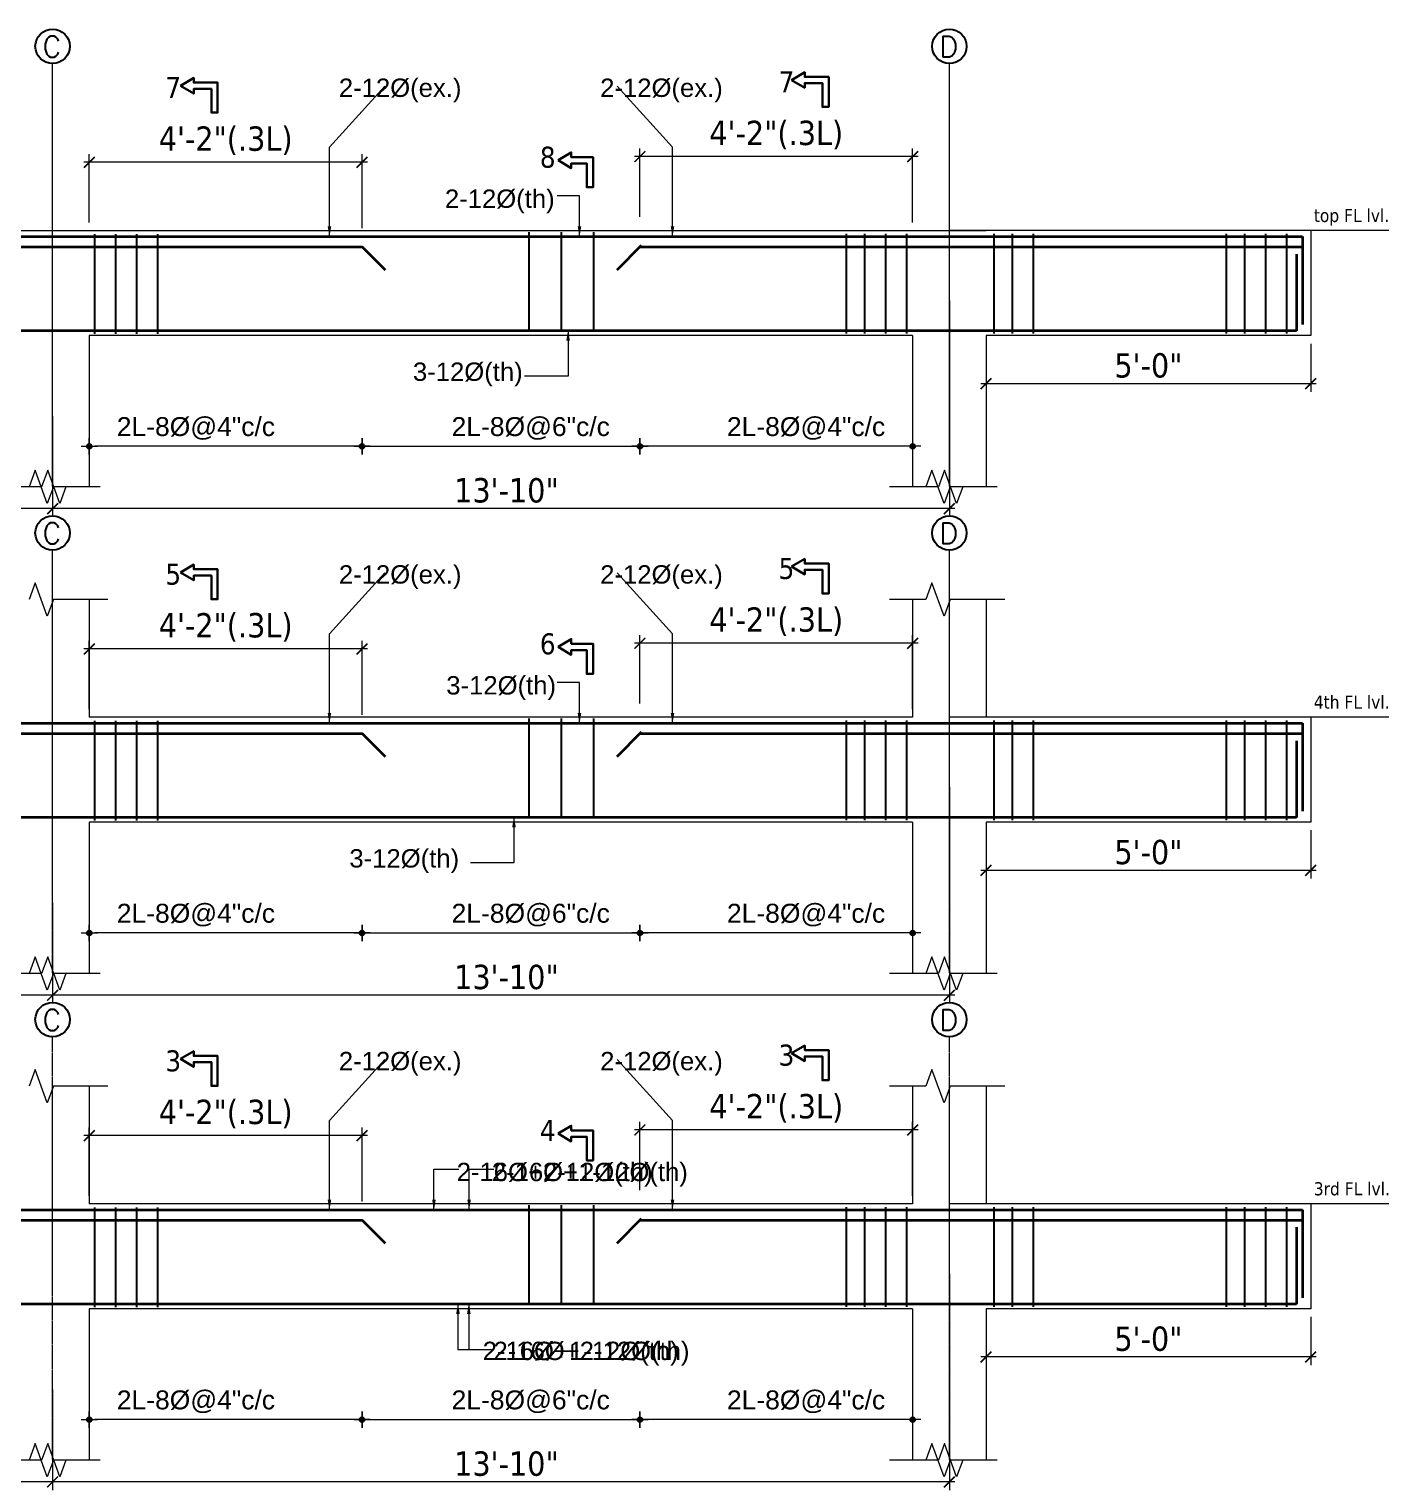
# Model space of a CAD drawing. Header units: inches. Extents: x 130993 to 274375, y -5108 to 103559.
# Drawn here: x 177906 to 178409, y 48585 to 49123 of the extents above; entities that cross this region are included whole.
import ezdxf

# ---------------------------------------------------------------- set-up
doc = ezdxf.new("R2010")
doc.units = ezdxf.units.IN
doc.header["$MEASUREMENT"] = 0
doc.header["$PDMODE"] = 2
doc.header["$PDSIZE"] = -3
doc.linetypes.add('CENTER2', pattern=[1.125, 0.75, -0.125, 0.125, -0.125])
for name, color, linetype, lineweight in [('Cen line', 5, 'CENTER2', 9), ('DIM', 5, 'Continuous', 9), ('DIMENSION', 142, 'Continuous', 20), ('HATCH', 9, 'Continuous', 9), ('LINE', 1, 'Continuous', 15), ('PLAN Stairs', 156, 'Continuous', 25), ('REN-1', 7, 'Continuous', 35), ('TEXT', 181, 'Continuous', 13), ('wall', 1, 'Continuous', 30)]:
    doc.layers.add(name, color=color, linetype=linetype, lineweight=lineweight)
doc.layers.add('STIRRUPS', color=7, linetype='Continuous')
doc.layers.add('T-TEXT', color=1, linetype='Continuous')
doc.styles.add('Arial', font='arial.ttf', dxfattribs={"width": 0.8, "height": 200})
doc.styles.add('ramon', font='arial.ttf', dxfattribs={"height": 7})
doc.styles.get("Standard").update_dxf_attribs({"font": 'txt.shx', "height": 6})
doc.styles.add('TAHOMA', font='tahoma.ttf', dxfattribs={"height": 9})
doc.dimstyles.new('1-4', dxfattribs={"dimscale": 0, "dimtxt": 8, "dimasz": 4, "dimexe": 3, "dimexo": 3, "dimgap": 2, "dimtad": 1, "dimdec": 0, "dimlfac": 0.5, "dimzin": 3, "dimdsep": 46, "dimlunit": 4, "dimtxsty": 'TAHOMA', "dimblk1": 'ARCHTICK', "dimblk2": 'ARCHTICK', "dimsah": 1, "dimcen": 0, "dimdle": 2, "dimclrd": 6, "dimclre": 6, "dimclrt": 7, "dimadec": 0, "dimazin": 0, "dimtfac": 0.333333, "dimtdec": 0, "dimtmove": 1, "dimatfit": 2, "dimfxl": 1, "dimtolj": 1, "dimtzin": 0, "dimlwd": -1, "dimlwe": -1, "dimarcsym": 0})
doc.dimstyles.new('s4', dxfattribs={"dimtxt": 6, "dimasz": 2, "dimexe": 6, "dimexo": 18, "dimgap": 1.9375, "dimtad": 1, "dimdec": 0, "dimlfac": 0.5, "dimzin": 3, "dimdsep": 46, "dimlunit": 4, "dimtxsty": 'ramon', "dimblk": 'dot 2', "dimcen": 0.09375, "dimse1": 1, "dimse2": 1, "dimclrd": 1, "dimclre": 1, "dimclrt": 256, "dimadec": 0, "dimazin": 0, "dimtfac": 0.75, "dimtdec": 0, "dimtix": 1, "dimtmove": 1, "dimatfit": 3, "dimldrblk": 'DOT', "dimfxl": 1, "dimtolj": 1, "dimtzin": 0, "dimlwd": 9, "dimlwe": 9, "dimarcsym": 0})

# ---------------------------------------------------------------- blocks, each defined once
blk = doc.blocks.new('_ArchTick')
at = {"color": 0, "linetype": 'ByBlock', "const_width": 0.15}
blk.add_lwpolyline([(-0.5, -0.5), (0.5, 0.5)], dxfattribs=at)
blk = doc.blocks.new('*D941')
at = {"layer": 'Defpoints', "color": 0}
for p in [(177619.09, 48622.61), (177914.68, 48622.61), (177619.09, 48585.42)]:
    blk.add_point(p, dxfattribs=at)
at = {"layer": 'DIMENSION', "color": 6}
for p, q in [((177619.09, 48619.61), (177619.09, 48582.42)), ((177914.68, 48619.61), (177914.68, 48582.42)), ((177916.68, 48585.42), (177617.09, 48585.42))]:
    blk.add_line(p, q, dxfattribs=at)
at = {"layer": 'DIMENSION', "color": 6, "xscale": 4, "yscale": 4, "zscale": 4, "rotation": 180}
blk.add_blockref('_ArchTick', (177619.09, 48585.42), dxfattribs=at)
at = {"layer": 'DIMENSION', "color": 6, "xscale": 4, "yscale": 4, "zscale": 4}
blk.add_blockref('_ArchTick', (177914.68, 48585.42), dxfattribs=at)
at = {"layer": 'DIMENSION', "color": 7, "insert": (177722.88, 48592.01), "char_height": 9, "attachment_point": 5, "style": 'TAHOMA'}
blk.add_mtext('\\A1;12\'-4"', dxfattribs=at)
blk = doc.blocks.new('*D953')
at = {"layer": 'Defpoints', "color": 0}
for p in [(177928.26, 48713.52), (177928.26, 48688.23), (178029.1, 48686.12)]:
    blk.add_point(p, dxfattribs=at)
at = {"layer": 'DIM', "color": 6}
for p, q in [((177928.26, 48691.23), (177928.26, 48716.52)), ((178029.1, 48689.12), (178029.1, 48716.52)), ((178031.1, 48713.52), (177926.26, 48713.52))]:
    blk.add_line(p, q, dxfattribs=at)
at = {"layer": 'DIM', "color": 6, "xscale": 4, "yscale": 4, "zscale": 4, "rotation": 180}
blk.add_blockref('_ArchTick', (177928.26, 48713.52), dxfattribs=at)
at = {"layer": 'DIM', "color": 6, "xscale": 4, "yscale": 4, "zscale": 4}
blk.add_blockref('_ArchTick', (178029.1, 48713.52), dxfattribs=at)
at = {"layer": 'DIM', "color": 7, "insert": (177978.68, 48721.47), "char_height": 9, "attachment_point": 5, "style": 'TAHOMA'}
blk.add_mtext('\\A1;4\'-2"(.3L)', dxfattribs=at)
blk = doc.blocks.new('*D954')
at = {"layer": 'Defpoints', "color": 0}
for p in [(178131.85, 48715.63), (178131.85, 48690.33), (178232.69, 48688.23)]:
    blk.add_point(p, dxfattribs=at)
at = {"layer": 'DIM', "color": 6}
for p, q in [((178234.69, 48715.63), (178129.85, 48715.63)), ((178131.85, 48693.33), (178131.85, 48718.63)), ((178232.69, 48691.23), (178232.69, 48718.63))]:
    blk.add_line(p, q, dxfattribs=at)
at = {"layer": 'DIM', "color": 6, "xscale": 4, "yscale": 4, "zscale": 4, "rotation": 180}
blk.add_blockref('_ArchTick', (178131.85, 48715.63), dxfattribs=at)
at = {"layer": 'DIM', "color": 6, "xscale": 4, "yscale": 4, "zscale": 4}
blk.add_blockref('_ArchTick', (178232.69, 48715.63), dxfattribs=at)
at = {"layer": 'DIM', "color": 7, "insert": (178182.27, 48723.58), "char_height": 9, "attachment_point": 5, "style": 'TAHOMA'}
blk.add_mtext('\\A1;4\'-2"(.3L)', dxfattribs=at)
blk = doc.blocks.new('dot1')
at = {"layer": 'HATCH'}
h = blk.add_hatch(color=256, dxfattribs=at)
edge = h.paths.add_edge_path()
edge.add_arc((0, 0), 1, 0, 360)
for p, q in [((3, 0), (-3, 0)), ((0, 3), (0, -3))]:
    blk.add_line(p, q, dxfattribs=at)
blk.add_circle((0, 0), 1, dxfattribs=at)
blk = doc.blocks.new('dot 2')
at = {"layer": 'HATCH', "xscale": 0.5, "yscale": 0.5, "zscale": 0.5}
blk.add_blockref('dot1', (0, 0), dxfattribs=at)
blk = doc.blocks.new('*D955')
at = {"layer": 'Defpoints', "color": 0}
for p in [(178131.85, 48686.12), (178232.69, 48649.43), (178131.85, 48608.46)]:
    blk.add_point(p, dxfattribs=at)
at = {"layer": 'PLAN Stairs', "color": 1, "lineweight": 9}
blk.add_line((178230.69, 48608.46), (178133.85, 48608.46), dxfattribs=at)
at = {"layer": 'PLAN Stairs', "color": 1, "lineweight": 9, "xscale": 2, "yscale": 2, "zscale": 2, "rotation": 180}
blk.add_blockref('dot 2', (178131.85, 48608.46), dxfattribs=at)
at = {"layer": 'PLAN Stairs', "color": 1, "lineweight": 9, "xscale": 2, "yscale": 2, "zscale": 2}
blk.add_blockref('dot 2', (178232.69, 48608.46), dxfattribs=at)
at = {"layer": 'PLAN Stairs', "insert": (178193.27, 48615.06), "char_height": 7, "attachment_point": 5, "style": 'ramon'}
blk.add_mtext('\\A1;2L-8%%C@4"c/c', dxfattribs=at)
blk = doc.blocks.new('_Dot')
at = {"color": 0, "linetype": 'ByBlock', "lineweight": -2}
blk.add_line((-0.5, 0), (-1, 0), dxfattribs=at)
at = {"color": 0, "linetype": 'ByBlock', "const_width": 0.5}
blk.add_lwpolyline([(-0.25, 0, 1), (0.25, 0, 1)], format="xyb", close=True, dxfattribs=at)
blk = doc.blocks.new('*D956')
at = {"layer": 'Defpoints', "color": 0}
for p in [(178029.1, 48686.12), (178131.85, 48686.12), (178131.85, 48608.46)]:
    blk.add_point(p, dxfattribs=at)
at = {"layer": 'PLAN Stairs', "color": 1, "lineweight": 9}
blk.add_line((178031.1, 48608.46), (178129.85, 48608.46), dxfattribs=at)
at = {"layer": 'PLAN Stairs', "color": 1, "lineweight": 9, "xscale": 2, "yscale": 2, "zscale": 2, "rotation": 180}
blk.add_blockref('dot 2', (178029.1, 48608.46), dxfattribs=at)
at = {"layer": 'PLAN Stairs', "color": 1, "lineweight": 9, "xscale": 2, "yscale": 2, "zscale": 2}
blk.add_blockref('dot 2', (178131.85, 48608.46), dxfattribs=at)
at = {"layer": 'PLAN Stairs', "insert": (178091.47, 48615.06), "char_height": 7, "attachment_point": 5, "style": 'ramon'}
blk.add_mtext('\\A1;2L-8%%C@6"c/c', dxfattribs=at)
blk = doc.blocks.new('*D957')
at = {"layer": 'Defpoints', "color": 0}
for p in [(177928.26, 48688.23), (178029.1, 48686.12), (177928.26, 48608.46)]:
    blk.add_point(p, dxfattribs=at)
at = {"layer": 'PLAN Stairs', "color": 1, "lineweight": 9}
blk.add_line((178027.1, 48608.46), (177930.26, 48608.46), dxfattribs=at)
at = {"layer": 'PLAN Stairs', "color": 1, "lineweight": 9, "xscale": 2, "yscale": 2, "zscale": 2, "rotation": 180}
blk.add_blockref('dot 2', (177928.26, 48608.46), dxfattribs=at)
at = {"layer": 'PLAN Stairs', "color": 1, "lineweight": 9, "xscale": 2, "yscale": 2, "zscale": 2}
blk.add_blockref('dot 2', (178029.1, 48608.46), dxfattribs=at)
at = {"layer": 'PLAN Stairs', "insert": (177967.68, 48615.06), "char_height": 7, "attachment_point": 5, "style": 'ramon'}
blk.add_mtext('\\A1;2L-8%%C@4"c/c', dxfattribs=at)
blk = doc.blocks.new('*D958')
at = {"layer": 'Defpoints', "color": 0}
for p in [(178246.27, 48665.44), (177914.68, 48619.51), (177914.68, 48585.42)]:
    blk.add_point(p, dxfattribs=at)
at = {"layer": 'DIMENSION', "color": 6}
for p, q in [((178246.27, 48662.44), (178246.27, 48582.42)), ((177914.68, 48616.51), (177914.68, 48582.42)), ((178248.27, 48585.42), (177912.68, 48585.42))]:
    blk.add_line(p, q, dxfattribs=at)
at = {"layer": 'DIMENSION', "color": 6, "xscale": 4, "yscale": 4, "zscale": 4, "rotation": 180}
blk.add_blockref('_ArchTick', (177914.68, 48585.42), dxfattribs=at)
at = {"layer": 'DIMENSION', "color": 6, "xscale": 4, "yscale": 4, "zscale": 4}
blk.add_blockref('_ArchTick', (178246.27, 48585.42), dxfattribs=at)
at = {"layer": 'DIMENSION', "color": 7, "insert": (178082.47, 48592.11), "char_height": 9, "attachment_point": 5, "style": 'TAHOMA'}
blk.add_mtext('\\A1;13\'-10"', dxfattribs=at)
blk = doc.blocks.new('*D961')
at = {"layer": 'Defpoints', "color": 0}
for p in [(177619.09, 48802.61), (177914.68, 48802.61), (177619.09, 48765.42)]:
    blk.add_point(p, dxfattribs=at)
at = {"layer": 'DIMENSION', "color": 6}
for p, q in [((177619.09, 48799.61), (177619.09, 48762.42)), ((177914.68, 48799.61), (177914.68, 48762.42)), ((177916.68, 48765.42), (177617.09, 48765.42))]:
    blk.add_line(p, q, dxfattribs=at)
at = {"layer": 'DIMENSION', "color": 6, "xscale": 4, "yscale": 4, "zscale": 4, "rotation": 180}
blk.add_blockref('_ArchTick', (177619.09, 48765.42), dxfattribs=at)
at = {"layer": 'DIMENSION', "color": 6, "xscale": 4, "yscale": 4, "zscale": 4}
blk.add_blockref('_ArchTick', (177914.68, 48765.42), dxfattribs=at)
at = {"layer": 'DIMENSION', "color": 7, "insert": (177722.88, 48772.01), "char_height": 9, "attachment_point": 5, "style": 'TAHOMA'}
blk.add_mtext('\\A1;12\'-4"', dxfattribs=at)
blk = doc.blocks.new('*D973')
at = {"layer": 'Defpoints', "color": 0}
for p in [(177928.26, 48893.52), (177928.26, 48868.23), (178029.1, 48866.12)]:
    blk.add_point(p, dxfattribs=at)
at = {"layer": 'DIM', "color": 6}
for p, q in [((177928.26, 48871.23), (177928.26, 48896.52)), ((178029.1, 48869.12), (178029.1, 48896.52)), ((178031.1, 48893.52), (177926.26, 48893.52))]:
    blk.add_line(p, q, dxfattribs=at)
at = {"layer": 'DIM', "color": 6, "xscale": 4, "yscale": 4, "zscale": 4, "rotation": 180}
blk.add_blockref('_ArchTick', (177928.26, 48893.52), dxfattribs=at)
at = {"layer": 'DIM', "color": 6, "xscale": 4, "yscale": 4, "zscale": 4}
blk.add_blockref('_ArchTick', (178029.1, 48893.52), dxfattribs=at)
at = {"layer": 'DIM', "color": 7, "insert": (177978.68, 48901.47), "char_height": 9, "attachment_point": 5, "style": 'TAHOMA'}
blk.add_mtext('\\A1;4\'-2"(.3L)', dxfattribs=at)
blk = doc.blocks.new('*D974')
at = {"layer": 'Defpoints', "color": 0}
for p in [(178131.85, 48895.63), (178131.85, 48870.33), (178232.69, 48868.23)]:
    blk.add_point(p, dxfattribs=at)
at = {"layer": 'DIM', "color": 6}
for p, q in [((178131.85, 48873.33), (178131.85, 48898.63)), ((178232.69, 48871.23), (178232.69, 48898.63)), ((178234.69, 48895.63), (178129.85, 48895.63))]:
    blk.add_line(p, q, dxfattribs=at)
at = {"layer": 'DIM', "color": 6, "xscale": 4, "yscale": 4, "zscale": 4, "rotation": 180}
blk.add_blockref('_ArchTick', (178131.85, 48895.63), dxfattribs=at)
at = {"layer": 'DIM', "color": 6, "xscale": 4, "yscale": 4, "zscale": 4}
blk.add_blockref('_ArchTick', (178232.69, 48895.63), dxfattribs=at)
at = {"layer": 'DIM', "color": 7, "insert": (178182.27, 48903.58), "char_height": 9, "attachment_point": 5, "style": 'TAHOMA'}
blk.add_mtext('\\A1;4\'-2"(.3L)', dxfattribs=at)
blk = doc.blocks.new('*D975')
at = {"layer": 'Defpoints', "color": 0}
for p in [(178131.85, 48866.12), (178232.69, 48829.43), (178131.85, 48788.46)]:
    blk.add_point(p, dxfattribs=at)
at = {"layer": 'PLAN Stairs', "color": 1, "lineweight": 9}
blk.add_line((178230.69, 48788.46), (178133.85, 48788.46), dxfattribs=at)
at = {"layer": 'PLAN Stairs', "color": 1, "lineweight": 9, "xscale": 2, "yscale": 2, "zscale": 2, "rotation": 180}
blk.add_blockref('dot 2', (178131.85, 48788.46), dxfattribs=at)
at = {"layer": 'PLAN Stairs', "color": 1, "lineweight": 9, "xscale": 2, "yscale": 2, "zscale": 2}
blk.add_blockref('dot 2', (178232.69, 48788.46), dxfattribs=at)
at = {"layer": 'PLAN Stairs', "insert": (178193.27, 48795.06), "char_height": 7, "attachment_point": 5, "style": 'ramon'}
blk.add_mtext('\\A1;2L-8%%C@4"c/c', dxfattribs=at)
blk = doc.blocks.new('*D976')
at = {"layer": 'Defpoints', "color": 0}
for p in [(178029.1, 48866.12), (178131.85, 48866.12), (178131.85, 48788.46)]:
    blk.add_point(p, dxfattribs=at)
at = {"layer": 'PLAN Stairs', "color": 1, "lineweight": 9}
blk.add_line((178031.1, 48788.46), (178129.85, 48788.46), dxfattribs=at)
at = {"layer": 'PLAN Stairs', "color": 1, "lineweight": 9, "xscale": 2, "yscale": 2, "zscale": 2, "rotation": 180}
blk.add_blockref('dot 2', (178029.1, 48788.46), dxfattribs=at)
at = {"layer": 'PLAN Stairs', "color": 1, "lineweight": 9, "xscale": 2, "yscale": 2, "zscale": 2}
blk.add_blockref('dot 2', (178131.85, 48788.46), dxfattribs=at)
at = {"layer": 'PLAN Stairs', "insert": (178091.47, 48795.06), "char_height": 7, "attachment_point": 5, "style": 'ramon'}
blk.add_mtext('\\A1;2L-8%%C@6"c/c', dxfattribs=at)
blk = doc.blocks.new('*D977')
at = {"layer": 'Defpoints', "color": 0}
for p in [(177928.26, 48868.23), (178029.1, 48866.12), (177928.26, 48788.46)]:
    blk.add_point(p, dxfattribs=at)
at = {"layer": 'PLAN Stairs', "color": 1, "lineweight": 9}
blk.add_line((178027.1, 48788.46), (177930.26, 48788.46), dxfattribs=at)
at = {"layer": 'PLAN Stairs', "color": 1, "lineweight": 9, "xscale": 2, "yscale": 2, "zscale": 2, "rotation": 180}
blk.add_blockref('dot 2', (177928.26, 48788.46), dxfattribs=at)
at = {"layer": 'PLAN Stairs', "color": 1, "lineweight": 9, "xscale": 2, "yscale": 2, "zscale": 2}
blk.add_blockref('dot 2', (178029.1, 48788.46), dxfattribs=at)
at = {"layer": 'PLAN Stairs', "insert": (177967.68, 48795.06), "char_height": 7, "attachment_point": 5, "style": 'ramon'}
blk.add_mtext('\\A1;2L-8%%C@4"c/c', dxfattribs=at)
blk = doc.blocks.new('*D978')
at = {"layer": 'Defpoints', "color": 0}
for p in [(178246.27, 48845.44), (177914.68, 48799.51), (177914.68, 48765.42)]:
    blk.add_point(p, dxfattribs=at)
at = {"layer": 'DIMENSION', "color": 6}
for p, q in [((178246.27, 48842.44), (178246.27, 48762.42)), ((177914.68, 48796.51), (177914.68, 48762.42)), ((178248.27, 48765.42), (177912.68, 48765.42))]:
    blk.add_line(p, q, dxfattribs=at)
at = {"layer": 'DIMENSION', "color": 6, "xscale": 4, "yscale": 4, "zscale": 4, "rotation": 180}
blk.add_blockref('_ArchTick', (177914.68, 48765.42), dxfattribs=at)
at = {"layer": 'DIMENSION', "color": 6, "xscale": 4, "yscale": 4, "zscale": 4}
blk.add_blockref('_ArchTick', (178246.27, 48765.42), dxfattribs=at)
at = {"layer": 'DIMENSION', "color": 7, "insert": (178082.47, 48772.11), "char_height": 9, "attachment_point": 5, "style": 'TAHOMA'}
blk.add_mtext('\\A1;13\'-10"', dxfattribs=at)
blk = doc.blocks.new('*D981')
at = {"layer": 'Defpoints', "color": 0}
for p in [(177619.09, 48982.61), (177914.68, 48982.61), (177619.09, 48945.42)]:
    blk.add_point(p, dxfattribs=at)
at = {"layer": 'DIMENSION', "color": 6}
for p, q in [((177619.09, 48979.61), (177619.09, 48942.42)), ((177914.68, 48979.61), (177914.68, 48942.42)), ((177916.68, 48945.42), (177617.09, 48945.42))]:
    blk.add_line(p, q, dxfattribs=at)
at = {"layer": 'DIMENSION', "color": 6, "xscale": 4, "yscale": 4, "zscale": 4, "rotation": 180}
blk.add_blockref('_ArchTick', (177619.09, 48945.42), dxfattribs=at)
at = {"layer": 'DIMENSION', "color": 6, "xscale": 4, "yscale": 4, "zscale": 4}
blk.add_blockref('_ArchTick', (177914.68, 48945.42), dxfattribs=at)
at = {"layer": 'DIMENSION', "color": 7, "insert": (177722.88, 48952.01), "char_height": 9, "attachment_point": 5, "style": 'TAHOMA'}
blk.add_mtext('\\A1;12\'-4"', dxfattribs=at)
blk = doc.blocks.new('*D993')
at = {"layer": 'Defpoints', "color": 0}
for p in [(177928.26, 49073.52), (177928.26, 49048.23), (178029.1, 49046.12)]:
    blk.add_point(p, dxfattribs=at)
at = {"layer": 'DIM', "color": 6}
for p, q in [((177928.26, 49051.23), (177928.26, 49076.52)), ((178029.1, 49049.12), (178029.1, 49076.52)), ((178031.1, 49073.52), (177926.26, 49073.52))]:
    blk.add_line(p, q, dxfattribs=at)
at = {"layer": 'DIM', "color": 6, "xscale": 4, "yscale": 4, "zscale": 4, "rotation": 180}
blk.add_blockref('_ArchTick', (177928.26, 49073.52), dxfattribs=at)
at = {"layer": 'DIM', "color": 6, "xscale": 4, "yscale": 4, "zscale": 4}
blk.add_blockref('_ArchTick', (178029.1, 49073.52), dxfattribs=at)
at = {"layer": 'DIM', "color": 7, "insert": (177978.68, 49081.47), "char_height": 9, "attachment_point": 5, "style": 'TAHOMA'}
blk.add_mtext('\\A1;4\'-2"(.3L)', dxfattribs=at)
blk = doc.blocks.new('*D994')
at = {"layer": 'Defpoints', "color": 0}
for p in [(178131.85, 49075.63), (178131.85, 49050.33), (178232.69, 49048.23)]:
    blk.add_point(p, dxfattribs=at)
at = {"layer": 'DIM', "color": 6}
for p, q in [((178234.69, 49075.63), (178129.85, 49075.63)), ((178131.85, 49053.33), (178131.85, 49078.63)), ((178232.69, 49051.23), (178232.69, 49078.63))]:
    blk.add_line(p, q, dxfattribs=at)
at = {"layer": 'DIM', "color": 6, "xscale": 4, "yscale": 4, "zscale": 4, "rotation": 180}
blk.add_blockref('_ArchTick', (178131.85, 49075.63), dxfattribs=at)
at = {"layer": 'DIM', "color": 6, "xscale": 4, "yscale": 4, "zscale": 4}
blk.add_blockref('_ArchTick', (178232.69, 49075.63), dxfattribs=at)
at = {"layer": 'DIM', "color": 7, "insert": (178182.27, 49083.58), "char_height": 9, "attachment_point": 5, "style": 'TAHOMA'}
blk.add_mtext('\\A1;4\'-2"(.3L)', dxfattribs=at)
blk = doc.blocks.new('*D995')
at = {"layer": 'Defpoints', "color": 0}
for p in [(178131.85, 49046.12), (178232.69, 49009.43), (178131.85, 48968.46)]:
    blk.add_point(p, dxfattribs=at)
at = {"layer": 'PLAN Stairs', "color": 1, "lineweight": 9}
blk.add_line((178230.69, 48968.46), (178133.85, 48968.46), dxfattribs=at)
at = {"layer": 'PLAN Stairs', "color": 1, "lineweight": 9, "xscale": 2, "yscale": 2, "zscale": 2, "rotation": 180}
blk.add_blockref('dot 2', (178131.85, 48968.46), dxfattribs=at)
at = {"layer": 'PLAN Stairs', "color": 1, "lineweight": 9, "xscale": 2, "yscale": 2, "zscale": 2}
blk.add_blockref('dot 2', (178232.69, 48968.46), dxfattribs=at)
at = {"layer": 'PLAN Stairs', "insert": (178193.27, 48975.06), "char_height": 7, "attachment_point": 5, "style": 'ramon'}
blk.add_mtext('\\A1;2L-8%%C@4"c/c', dxfattribs=at)
blk = doc.blocks.new('*D996')
at = {"layer": 'Defpoints', "color": 0}
for p in [(178029.1, 49046.12), (178131.85, 49046.12), (178131.85, 48968.46)]:
    blk.add_point(p, dxfattribs=at)
at = {"layer": 'PLAN Stairs', "color": 1, "lineweight": 9}
blk.add_line((178031.1, 48968.46), (178129.85, 48968.46), dxfattribs=at)
at = {"layer": 'PLAN Stairs', "color": 1, "lineweight": 9, "xscale": 2, "yscale": 2, "zscale": 2, "rotation": 180}
blk.add_blockref('dot 2', (178029.1, 48968.46), dxfattribs=at)
at = {"layer": 'PLAN Stairs', "color": 1, "lineweight": 9, "xscale": 2, "yscale": 2, "zscale": 2}
blk.add_blockref('dot 2', (178131.85, 48968.46), dxfattribs=at)
at = {"layer": 'PLAN Stairs', "insert": (178091.47, 48975.06), "char_height": 7, "attachment_point": 5, "style": 'ramon'}
blk.add_mtext('\\A1;2L-8%%C@6"c/c', dxfattribs=at)
blk = doc.blocks.new('*D997')
at = {"layer": 'Defpoints', "color": 0}
for p in [(177928.26, 49048.23), (178029.1, 49046.12), (177928.26, 48968.46)]:
    blk.add_point(p, dxfattribs=at)
at = {"layer": 'PLAN Stairs', "color": 1, "lineweight": 9}
blk.add_line((178027.1, 48968.46), (177930.26, 48968.46), dxfattribs=at)
at = {"layer": 'PLAN Stairs', "color": 1, "lineweight": 9, "xscale": 2, "yscale": 2, "zscale": 2, "rotation": 180}
blk.add_blockref('dot 2', (177928.26, 48968.46), dxfattribs=at)
at = {"layer": 'PLAN Stairs', "color": 1, "lineweight": 9, "xscale": 2, "yscale": 2, "zscale": 2}
blk.add_blockref('dot 2', (178029.1, 48968.46), dxfattribs=at)
at = {"layer": 'PLAN Stairs', "insert": (177967.68, 48975.06), "char_height": 7, "attachment_point": 5, "style": 'ramon'}
blk.add_mtext('\\A1;2L-8%%C@4"c/c', dxfattribs=at)
blk = doc.blocks.new('*D998')
at = {"layer": 'Defpoints', "color": 0}
for p in [(178246.27, 49025.44), (177914.68, 48979.51), (177914.68, 48945.42)]:
    blk.add_point(p, dxfattribs=at)
at = {"layer": 'DIMENSION', "color": 6}
for p, q in [((178246.27, 49022.44), (178246.27, 48942.42)), ((177914.68, 48976.51), (177914.68, 48942.42)), ((178248.27, 48945.42), (177912.68, 48945.42))]:
    blk.add_line(p, q, dxfattribs=at)
at = {"layer": 'DIMENSION', "color": 6, "xscale": 4, "yscale": 4, "zscale": 4, "rotation": 180}
blk.add_blockref('_ArchTick', (177914.68, 48945.42), dxfattribs=at)
at = {"layer": 'DIMENSION', "color": 6, "xscale": 4, "yscale": 4, "zscale": 4}
blk.add_blockref('_ArchTick', (178246.27, 48945.42), dxfattribs=at)
at = {"layer": 'DIMENSION', "color": 7, "insert": (178082.47, 48952.11), "char_height": 9, "attachment_point": 5, "style": 'TAHOMA'}
blk.add_mtext('\\A1;13\'-10"', dxfattribs=at)
blk = doc.blocks.new('*D1001')
at = {"layer": 'Defpoints', "color": 0}
for p in [(178259.85, 49009.43), (178379.85, 49009.43), (178259.85, 48991.63)]:
    blk.add_point(p, dxfattribs=at)
at = {"layer": 'DIMENSION', "color": 6}
for p, q in [((178259.85, 49006.43), (178259.85, 48988.63)), ((178379.85, 49006.43), (178379.85, 48988.63)), ((178381.85, 48991.63), (178257.85, 48991.63))]:
    blk.add_line(p, q, dxfattribs=at)
at = {"layer": 'DIMENSION', "color": 6, "xscale": 4, "yscale": 4, "zscale": 4, "rotation": 180}
blk.add_blockref('_ArchTick', (178259.85, 48991.63), dxfattribs=at)
at = {"layer": 'DIMENSION', "color": 6, "xscale": 4, "yscale": 4, "zscale": 4}
blk.add_blockref('_ArchTick', (178379.85, 48991.63), dxfattribs=at)
at = {"layer": 'DIMENSION', "color": 7, "insert": (178319.85, 48998.32), "char_height": 9, "attachment_point": 5, "style": 'TAHOMA'}
blk.add_mtext('\\A1;5\'-0"', dxfattribs=at)
blk = doc.blocks.new('*D1002')
at = {"layer": 'Defpoints', "color": 0}
for p in [(178259.85, 48829.43), (178379.85, 48829.43), (178259.85, 48811.63)]:
    blk.add_point(p, dxfattribs=at)
at = {"layer": 'DIMENSION', "color": 6}
for p, q in [((178259.85, 48826.43), (178259.85, 48808.63)), ((178379.85, 48826.43), (178379.85, 48808.63)), ((178381.85, 48811.63), (178257.85, 48811.63))]:
    blk.add_line(p, q, dxfattribs=at)
at = {"layer": 'DIMENSION', "color": 6, "xscale": 4, "yscale": 4, "zscale": 4, "rotation": 180}
blk.add_blockref('_ArchTick', (178259.85, 48811.63), dxfattribs=at)
at = {"layer": 'DIMENSION', "color": 6, "xscale": 4, "yscale": 4, "zscale": 4}
blk.add_blockref('_ArchTick', (178379.85, 48811.63), dxfattribs=at)
at = {"layer": 'DIMENSION', "color": 7, "insert": (178319.85, 48818.32), "char_height": 9, "attachment_point": 5, "style": 'TAHOMA'}
blk.add_mtext('\\A1;5\'-0"', dxfattribs=at)
blk = doc.blocks.new('*D1003')
at = {"layer": 'Defpoints', "color": 0}
for p in [(178259.85, 48649.43), (178379.85, 48649.43), (178259.85, 48631.63)]:
    blk.add_point(p, dxfattribs=at)
at = {"layer": 'DIMENSION', "color": 6}
for p, q in [((178259.85, 48646.43), (178259.85, 48628.63)), ((178379.85, 48646.43), (178379.85, 48628.63)), ((178381.85, 48631.63), (178257.85, 48631.63))]:
    blk.add_line(p, q, dxfattribs=at)
at = {"layer": 'DIMENSION', "color": 6, "xscale": 4, "yscale": 4, "zscale": 4, "rotation": 180}
blk.add_blockref('_ArchTick', (178259.85, 48631.63), dxfattribs=at)
at = {"layer": 'DIMENSION', "color": 6, "xscale": 4, "yscale": 4, "zscale": 4}
blk.add_blockref('_ArchTick', (178379.85, 48631.63), dxfattribs=at)
at = {"layer": 'DIMENSION', "color": 7, "insert": (178319.85, 48638.32), "char_height": 9, "attachment_point": 5, "style": 'TAHOMA'}
blk.add_mtext('\\A1;5\'-0"', dxfattribs=at)

msp = doc.modelspace()

# ---------------------------------------------------------------- linework, layer by layer
at = {"layer": 'Cen line'}
for p, q in [((177914.68, 48953.69), (177914.68, 49110.37)), ((178246.27, 48953.69), (178246.27, 49110.37)), ((177914.68, 48773.69), (177914.68, 48930.37)), ((178246.27, 48773.69), (178246.27, 48930.37)), ((177914.68, 48593.69), (177914.68, 48750.37)), ((178246.27, 48593.69), (178246.27, 48750.37))]:
    msp.add_line(p, q, dxfattribs=at)
at = {"layer": 'HATCH'}
for p, q in [((177908.24, 48959.66), (177905.99, 48953.49)), ((177912.73, 48947.32), (177908.24, 48959.66)), ((177912.87, 48959.66), (177910.62, 48953.49)), ((177917.36, 48947.32), (177912.87, 48959.66)), ((178239.83, 48959.66), (178237.59, 48953.49)), ((178244.32, 48947.32), (178239.83, 48959.66)), ((178244.46, 48959.66), (178242.21, 48953.49)), ((178248.95, 48947.32), (178244.46, 48959.66)), ((177914.98, 48953.49), (177912.73, 48947.32)), ((177919.61, 48953.49), (177917.36, 48947.32)), ((178246.57, 48953.49), (178244.32, 48947.32)), ((178251.2, 48953.49), (178248.95, 48947.32)), ((177908.24, 48917.97), (177905.99, 48911.8)), ((177908.24, 48917.97), (177905.99, 48911.8)), ((177912.73, 48905.63), (177908.24, 48917.97)), ((177912.73, 48905.63), (177908.24, 48917.97)), ((178239.83, 48917.97), (178237.59, 48911.8)), ((178239.83, 48917.97), (178237.59, 48911.8)), ((178244.32, 48905.63), (178239.83, 48917.97)), ((178244.32, 48905.63), (178239.83, 48917.97)), ((177914.98, 48911.8), (177912.73, 48905.63)), ((177914.98, 48911.8), (177912.73, 48905.63)), ((178246.57, 48911.8), (178244.32, 48905.63)), ((178246.57, 48911.8), (178244.32, 48905.63)), ((177908.24, 48779.66), (177905.99, 48773.49)), ((177912.73, 48767.32), (177908.24, 48779.66)), ((177912.87, 48779.66), (177910.62, 48773.49)), ((177917.36, 48767.32), (177912.87, 48779.66)), ((178239.83, 48779.66), (178237.59, 48773.49)), ((178244.32, 48767.32), (178239.83, 48779.66)), ((178244.46, 48779.66), (178242.21, 48773.49)), ((178248.95, 48767.32), (178244.46, 48779.66)), ((177914.98, 48773.49), (177912.73, 48767.32)), ((177919.61, 48773.49), (177917.36, 48767.32)), ((178246.57, 48773.49), (178244.32, 48767.32)), ((178251.2, 48773.49), (178248.95, 48767.32)), ((177908.24, 48737.97), (177905.99, 48731.8)), ((177908.24, 48737.97), (177905.99, 48731.8)), ((177912.73, 48725.63), (177908.24, 48737.97)), ((177912.73, 48725.63), (177908.24, 48737.97)), ((178239.83, 48737.97), (178237.59, 48731.8)), ((178239.83, 48737.97), (178237.59, 48731.8)), ((178244.32, 48725.63), (178239.83, 48737.97)), ((178244.32, 48725.63), (178239.83, 48737.97)), ((177914.98, 48731.8), (177912.73, 48725.63)), ((177914.98, 48731.8), (177912.73, 48725.63)), ((178246.57, 48731.8), (178244.32, 48725.63)), ((178246.57, 48731.8), (178244.32, 48725.63)), ((177908.24, 48599.66), (177905.99, 48593.49)), ((177912.73, 48587.32), (177908.24, 48599.66)), ((177912.87, 48599.66), (177910.62, 48593.49)), ((177917.36, 48587.32), (177912.87, 48599.66)), ((178239.83, 48599.66), (178237.59, 48593.49)), ((178244.32, 48587.32), (178239.83, 48599.66)), ((178244.46, 48599.66), (178242.21, 48593.49)), ((178248.95, 48587.32), (178244.46, 48599.66)), ((177914.98, 48593.49), (177912.73, 48587.32)), ((177919.61, 48593.49), (177917.36, 48587.32)), ((178246.57, 48593.49), (178244.32, 48587.32)), ((178251.2, 48593.49), (178248.95, 48587.32))]:
    msp.add_line(p, q, dxfattribs=at)
at = {"layer": 'HATCH', "linetype": 'Continuous'}
for points in [[(177910.62, 48953.49), (177897.13, 48953.49)], [(177932.33, 48953.49), (177914.98, 48953.49)], [(177931.14, 48953.49), (177919.61, 48953.49)], [(178237.59, 48953.49), (178224.09, 48953.49)], [(178242.21, 48953.49), (178228.72, 48953.49)], [(178263.93, 48953.49), (178246.57, 48953.49)], [(178262.74, 48953.49), (178251.2, 48953.49)], [(177932.33, 48911.8), (177914.98, 48911.8)], [(177935.16, 48911.8), (177914.98, 48911.8)], [(178237.59, 48911.8), (178224.09, 48911.8)], [(178237.59, 48911.8), (178224.09, 48911.8)], [(178263.93, 48911.8), (178246.57, 48911.8)], [(178266.75, 48911.8), (178246.57, 48911.8)], [(177910.62, 48773.49), (177897.13, 48773.49)], [(177932.33, 48773.49), (177914.98, 48773.49)], [(177931.14, 48773.49), (177919.61, 48773.49)], [(178237.59, 48773.49), (178224.09, 48773.49)], [(178242.21, 48773.49), (178228.72, 48773.49)], [(178263.93, 48773.49), (178246.57, 48773.49)], [(178262.74, 48773.49), (178251.2, 48773.49)], [(177932.33, 48731.8), (177914.98, 48731.8)], [(177935.16, 48731.8), (177914.98, 48731.8)], [(178237.59, 48731.8), (178224.09, 48731.8)], [(178237.59, 48731.8), (178224.09, 48731.8)], [(178263.93, 48731.8), (178246.57, 48731.8)], [(178266.75, 48731.8), (178246.57, 48731.8)], [(177910.62, 48593.49), (177897.13, 48593.49)], [(177932.33, 48593.49), (177914.98, 48593.49)], [(177931.14, 48593.49), (177919.61, 48593.49)], [(178237.59, 48593.49), (178224.09, 48593.49)], [(178242.21, 48593.49), (178228.72, 48593.49)], [(178263.93, 48593.49), (178246.57, 48593.49)], [(178262.74, 48593.49), (178251.2, 48593.49)]]:
    msp.add_lwpolyline(points, dxfattribs=at)
at = {"layer": 'LINE'}
for p, q in [((177287.5, 49048.23), (178259.85, 49048.23)), ((177928.26, 49048.23), (177928.26, 49048.23)), ((178379.85, 49048.23), (178246.27, 49048.23)), ((178259.85, 49048.23), (178259.85, 49048.23)), ((178408.78, 49048.23), (178379.85, 49048.23)), ((178408.78, 49048.23), (178379.85, 49048.23)), ((178379.85, 49048.23), (178379.85, 49009.43)), ((178379.85, 49048.23), (178379.85, 49009.43)), ((177928.26, 49009.43), (177928.26, 48953.49)), ((177928.26, 49009.43), (177928.26, 48953.49)), ((178232.69, 49009.43), (177928.26, 49009.43)), ((177928.26, 49009.43), (177928.26, 48953.49)), ((178232.69, 49009.43), (178232.69, 48953.49)), ((178232.69, 49009.43), (178232.69, 48953.49)), ((178259.85, 49009.43), (178259.85, 48953.49)), ((178379.85, 49009.43), (178259.85, 49009.43)), ((177928.26, 49009.18), (177928.26, 48953.49)), ((177928.26, 49009.18), (177928.26, 49009.18)), ((178259.85, 49009.18), (178259.85, 49009.18)), ((177928.26, 48911.8), (177928.26, 48868.23)), ((177928.26, 48911.8), (177928.26, 48868.23)), ((177928.26, 48911.8), (177928.26, 48868.23)), ((177928.26, 48911.8), (177928.26, 48868.23)), ((178232.69, 48911.8), (178232.69, 48868.23)), ((178232.69, 48911.8), (178232.69, 48868.23)), ((178259.85, 48911.8), (178259.85, 48868.23)), ((178259.85, 48911.8), (178259.85, 48868.23)), ((177928.26, 48868.23), (177928.26, 48868.23)), ((178232.69, 48868.23), (177928.26, 48868.23)), ((178379.85, 48868.23), (178246.27, 48868.23)), ((178259.85, 48868.23), (178259.85, 48868.23)), ((178408.78, 48868.23), (178379.85, 48868.23)), ((178408.78, 48868.23), (178379.85, 48868.23)), ((178379.85, 48868.23), (178379.85, 48829.43)), ((178379.85, 48868.23), (178379.85, 48829.43)), ((177928.26, 48829.43), (177928.26, 48773.49)), ((177928.26, 48829.43), (177928.26, 48773.49)), ((178232.69, 48829.43), (177928.26, 48829.43)), ((177928.26, 48829.43), (177928.26, 48773.49)), ((177928.26, 48829.18), (177928.26, 48773.49)), ((177928.26, 48829.18), (177928.26, 48829.18)), ((178232.69, 48829.43), (178232.69, 48773.49)), ((178232.69, 48829.43), (178232.69, 48773.49)), ((178259.85, 48829.43), (178259.85, 48773.49)), ((178379.85, 48829.43), (178259.85, 48829.43)), ((178259.85, 48829.18), (178259.85, 48773.49)), ((178259.85, 48829.18), (178259.85, 48829.18)), ((177928.26, 48731.8), (177928.26, 48688.23)), ((177928.26, 48731.8), (177928.26, 48688.23)), ((177928.26, 48731.8), (177928.26, 48688.23)), ((177928.26, 48731.8), (177928.26, 48688.23)), ((178232.69, 48731.8), (178232.69, 48688.23)), ((178232.69, 48731.8), (178232.69, 48688.23)), ((178259.85, 48731.8), (178259.85, 48688.23)), ((178259.85, 48731.8), (178259.85, 48688.23)), ((177928.26, 48688.23), (177928.26, 48688.23)), ((178232.69, 48688.23), (177928.26, 48688.23)), ((178379.85, 48688.23), (178246.27, 48688.23)), ((178259.85, 48688.23), (178259.85, 48688.23)), ((178408.78, 48688.23), (178379.85, 48688.23)), ((178408.78, 48688.23), (178379.85, 48688.23)), ((178379.85, 48688.23), (178379.85, 48649.43)), ((178379.85, 48688.23), (178379.85, 48649.43)), ((177928.26, 48649.43), (177928.26, 48593.49)), ((177928.26, 48649.43), (177928.26, 48593.49)), ((178232.69, 48649.43), (177928.26, 48649.43)), ((177928.26, 48649.43), (177928.26, 48593.49)), ((177928.26, 48649.18), (177928.26, 48593.49)), ((177928.26, 48649.18), (177928.26, 48649.18)), ((178232.69, 48649.43), (178232.69, 48593.49)), ((178232.69, 48649.43), (178232.69, 48593.49)), ((178259.85, 48649.43), (178259.85, 48593.49)), ((178379.85, 48649.43), (178259.85, 48649.43)), ((178259.85, 48649.18), (178259.85, 48593.49)), ((178259.85, 48649.18), (178259.85, 48649.18))]:
    msp.add_line(p, q, dxfattribs=at)
at = {"layer": 'REN-1'}
for p, q in [((177608.49, 49046.12), (178246.27, 49046.12)), ((177816.26, 49042.24), (178029.1, 49042.24)), ((178037.78, 49033.65), (178029.1, 49042.24)), ((178123.38, 49033.77), (178132.49, 49042.88)), ((178131.85, 49042.24), (178246.27, 49042.24)), ((178246.27, 49046.12), (178376.87, 49046.12)), ((178246.27, 49042.24), (178376.87, 49042.24)), ((178376.87, 49046.12), (178376.87, 49013.51)), ((178374.6, 49039.59), (178374.6, 49011.21)), ((178246.27, 49011.2), (177610.76, 49011.21)), ((178374.6, 49011.21), (178246.27, 49011.21)), ((177608.49, 48866.12), (178246.27, 48866.12)), ((178246.27, 48866.12), (178376.87, 48866.12)), ((178376.87, 48866.12), (178376.87, 48833.51)), ((177816.26, 48862.24), (178029.1, 48862.24)), ((178037.78, 48853.65), (178029.1, 48862.24)), ((178123.38, 48853.77), (178132.49, 48862.88)), ((178131.85, 48862.24), (178246.27, 48862.24)), ((178246.27, 48862.24), (178376.87, 48862.24)), ((178374.6, 48859.59), (178374.6, 48831.21)), ((178246.27, 48831.2), (177610.76, 48831.21)), ((178374.6, 48831.21), (178246.27, 48831.21)), ((177608.49, 48686.12), (178246.27, 48686.12)), ((177816.26, 48682.24), (178029.1, 48682.24)), ((178037.78, 48673.65), (178029.1, 48682.24)), ((178123.38, 48673.77), (178132.49, 48682.88)), ((178131.85, 48682.24), (178246.27, 48682.24)), ((178246.27, 48686.12), (178376.87, 48686.12)), ((178246.27, 48682.24), (178376.87, 48682.24)), ((178376.87, 48686.12), (178376.87, 48653.51)), ((178374.6, 48679.59), (178374.6, 48651.21)), ((178246.27, 48651.2), (177610.76, 48651.21)), ((178374.6, 48651.21), (178246.27, 48651.21))]:
    msp.add_line(p, q, dxfattribs=at)
at = {"layer": 'STIRRUPS'}
for p, q in [((177930.14, 49046.97), (177930.14, 49010.11)), ((177937.9, 49046.97), (177937.9, 49010.11)), ((177945.66, 49046.97), (177945.66, 49010.11)), ((177953.42, 49046.97), (177953.42, 49010.11)), ((178090.71, 49047.73), (178090.71, 49010.86)), ((178102.71, 49047.73), (178102.71, 49010.86)), ((178114.71, 49047.73), (178114.71, 49010.86)), ((178208.05, 49047.05), (178208.05, 49010.18)), ((178214.84, 49047.05), (178214.84, 49010.18)), ((178222.6, 49047.05), (178222.6, 49010.18)), ((178230.36, 49047.05), (178230.36, 49010.18)), ((178262.71, 49047.05), (178262.71, 49010.18)), ((178269.5, 49047.05), (178269.5, 49010.18)), ((178277.26, 49047.05), (178277.26, 49010.18)), ((178348.64, 49047.05), (178348.64, 49010.18)), ((178355.43, 49047.05), (178355.43, 49010.18)), ((178363.19, 49047.05), (178363.19, 49010.18)), ((178370.95, 49047.05), (178370.95, 49010.18)), ((177930.14, 48866.97), (177930.14, 48830.11)), ((177937.9, 48866.97), (177937.9, 48830.11)), ((177945.66, 48866.97), (177945.66, 48830.11)), ((177953.42, 48866.97), (177953.42, 48830.11)), ((178090.71, 48867.73), (178090.71, 48830.86)), ((178102.71, 48867.73), (178102.71, 48830.86)), ((178114.71, 48867.73), (178114.71, 48830.86)), ((178208.05, 48867.05), (178208.05, 48830.18)), ((178214.84, 48867.05), (178214.84, 48830.18)), ((178222.6, 48867.05), (178222.6, 48830.18)), ((178230.36, 48867.05), (178230.36, 48830.18)), ((178262.71, 48867.05), (178262.71, 48830.18)), ((178269.5, 48867.05), (178269.5, 48830.18)), ((178277.26, 48867.05), (178277.26, 48830.18)), ((178348.64, 48867.05), (178348.64, 48830.18)), ((178355.43, 48867.05), (178355.43, 48830.18)), ((178363.19, 48867.05), (178363.19, 48830.18)), ((178370.95, 48867.05), (178370.95, 48830.18)), ((177930.14, 48686.97), (177930.14, 48650.11)), ((177937.9, 48686.97), (177937.9, 48650.11)), ((177945.66, 48686.97), (177945.66, 48650.11)), ((177953.42, 48686.97), (177953.42, 48650.11)), ((178090.71, 48687.73), (178090.71, 48650.86)), ((178102.71, 48687.73), (178102.71, 48650.86)), ((178114.71, 48687.73), (178114.71, 48650.86)), ((178208.05, 48687.05), (178208.05, 48650.18)), ((178214.84, 48687.05), (178214.84, 48650.18)), ((178222.6, 48687.05), (178222.6, 48650.18)), ((178230.36, 48687.05), (178230.36, 48650.18)), ((178262.71, 48687.05), (178262.71, 48650.18)), ((178269.5, 48687.05), (178269.5, 48650.18)), ((178277.26, 48687.05), (178277.26, 48650.18)), ((178348.64, 48687.05), (178348.64, 48650.18)), ((178355.43, 48687.05), (178355.43, 48650.18)), ((178363.19, 48687.05), (178363.19, 48650.18)), ((178370.95, 48687.05), (178370.95, 48650.18))]:
    msp.add_line(p, q, dxfattribs=at)
at = {"layer": 'T-TEXT', "ltscale": 0.5}
for centre in [(177914.68, 49116.41), (177914.68, 49116.41), (177914.68, 49116.41), (177914.68, 49116.41), (178246.27, 49116.41), (178246.27, 49116.41), (178246.27, 49116.41), (178246.27, 49116.41), (177914.68, 48936.41), (177914.68, 48936.41), (177914.68, 48936.41), (177914.68, 48936.41), (178246.27, 48936.41), (178246.27, 48936.41), (178246.27, 48936.41), (178246.27, 48936.41), (177914.68, 48756.41), (177914.68, 48756.41), (177914.68, 48756.41), (177914.68, 48756.41), (178246.27, 48756.41), (178246.27, 48756.41), (178246.27, 48756.41), (178246.27, 48756.41)]:
    msp.add_circle(centre, 6.38, dxfattribs=at)
at = {"layer": 'wall'}
for points in [[(178187.93, 49103.95), (178192.8, 49106.84), (178192.8, 49105.12), (178201.64, 49105.12), (178201.64, 49094.01), (178199.31, 49094.01), (178199.31, 49102.79), (178192.8, 49102.79), (178192.8, 49101.06)], [(177962, 49101.85), (177966.86, 49104.74), (177966.86, 49103.01), (177975.7, 49103.01), (177975.7, 49091.9), (177973.38, 49091.9), (177973.38, 49100.68), (177966.86, 49100.68), (177966.86, 49098.95)], [(178101.62, 49074.25), (178106.48, 49077.14), (178106.48, 49075.41), (178114.53, 49075.41), (178114.53, 49064.31), (178112.21, 49064.31), (178112.21, 49073.09), (178106.48, 49073.09), (178106.48, 49071.36)], [(177962, 48921.85), (177966.86, 48924.74), (177966.86, 48923.01), (177975.7, 48923.01), (177975.7, 48911.9), (177973.38, 48911.9), (177973.38, 48920.68), (177966.86, 48920.68), (177966.86, 48918.95)], [(178187.93, 48923.95), (178192.8, 48926.84), (178192.8, 48925.12), (178201.64, 48925.12), (178201.64, 48914.01), (178199.31, 48914.01), (178199.31, 48922.79), (178192.8, 48922.79), (178192.8, 48921.06)], [(178101.62, 48894.25), (178106.48, 48897.14), (178106.48, 48895.41), (178114.53, 48895.41), (178114.53, 48884.31), (178112.21, 48884.31), (178112.21, 48893.09), (178106.48, 48893.09), (178106.48, 48891.36)], [(178187.93, 48743.95), (178192.8, 48746.84), (178192.8, 48745.12), (178201.64, 48745.12), (178201.64, 48734.01), (178199.31, 48734.01), (178199.31, 48742.79), (178192.8, 48742.79), (178192.8, 48741.06)], [(177962, 48741.85), (177966.86, 48744.74), (177966.86, 48743.01), (177975.7, 48743.01), (177975.7, 48731.9), (177973.38, 48731.9), (177973.38, 48740.68), (177966.86, 48740.68), (177966.86, 48738.95)], [(178101.62, 48714.25), (178106.48, 48717.14), (178106.48, 48715.41), (178114.53, 48715.41), (178114.53, 48704.31), (178112.21, 48704.31), (178112.21, 48713.09), (178106.48, 48713.09), (178106.48, 48711.36)]]:
    msp.add_lwpolyline(points, close=True, dxfattribs=at)

# ---------------------------------------------------------------- texts
at = {"layer": 'DIMENSION', "style": 'TAHOMA'}
for s, p in [('7', (178183.11, 49099.4)), ('7', (177956.37, 49097.29)), ('8', (178094.84, 49071.52)), ('5', (177956.37, 48917.29)), ('5', (178183.11, 48919.4)), ('6', (178094.84, 48891.52)), ('3', (178183.11, 48739.4)), ('3', (177956.37, 48737.29)), ('4', (178094.84, 48711.52))]:
    msp.add_text(s, height=7.76, dxfattribs=at).set_placement(p)
at = {"layer": 'T-TEXT', "ltscale": 0.5, "char_height": 7.76, "width": 8.73, "attachment_point": 2}
for s, insert in [('{\\C1;C}', (177914.43, 49120.15)), ('{\\C1;D}', (178246.02, 49120.15)), ('{\\C1;C}', (177914.43, 48940.15)), ('{\\C1;D}', (178246.02, 48940.15)), ('{\\C1;C}', (177914.43, 48760.15)), ('{\\C1;D}', (178246.02, 48760.15))]:
    msp.add_mtext(s, dxfattribs=dict(at, insert=insert))
at = {"layer": 'TEXT'}
for s, height, style, p in [('2-12%%C(ex.)', 6.79, 'Arial', (178020.53, 49097.69)), ('2-12%%C(ex.)', 6.79, 'Arial', (178117.15, 49097.69)), ('2-12%%C(th)', 6.79, 'Arial', (178059.74, 49056.67)), ('top FL lvl.', 4.85, 'TAHOMA', (178381.01, 49051.43)), ('3-12%%C(th)', 6.79, 'Arial', (178047.92, 48992.67)), ('2-12%%C(ex.)', 6.79, 'Arial', (178020.53, 48917.69)), ('2-12%%C(ex.)', 6.79, 'Arial', (178117.15, 48917.69)), ('3-12%%C(th)', 6.79, 'Arial', (178060.24, 48876.67)), ('4th FL lvl.', 4.85, 'TAHOMA', (178381.01, 48871.43)), ('3-12%%C(th)', 6.79, 'Arial', (178024.42, 48812.67)), ('2-12%%C(ex.)', 6.79, 'Arial', (178020.53, 48737.69)), ('2-12%%C(ex.)', 6.79, 'Arial', (178117.15, 48737.69)), ('2-16%%C+2-12%%C(th)', 6.79, 'Arial', (178064.08, 48696.67)), ('2-16%%C+1-12%%C(th)', 6.79, 'Arial', (178077.08, 48696.67)), ('3rd FL lvl.', 4.85, 'TAHOMA', (178381.01, 48691.43)), ('2-16%%C+1-12%%C(th)', 6.79, 'Arial', (178073.7, 48630.49)), ('2-16%%C+2-12%%C(th)', 6.79, 'Arial', (178077.7, 48630.49))]:
    msp.add_text(s, height=height, dxfattribs=dict(at, style=style)).set_placement(p)

# ---------------------------------------------------------------- dimensions: what is measured, and where the dimension line sits
at = {"layer": 'DIM'}
for base, p1, p2, picture, middle in [((177928.26, 49073.52), (178029.1, 49046.12), (177928.26, 49048.23), '*D993', (177978.68, 49073.52)), ((178131.85, 49075.63), (178232.69, 49048.23), (178131.85, 49050.33), '*D994', (178182.27, 49075.63)), ((177928.26, 48893.52), (178029.1, 48866.12), (177928.26, 48868.23), '*D973', (177978.68, 48893.52)), ((178131.85, 48895.63), (178232.69, 48868.23), (178131.85, 48870.33), '*D974', (178182.27, 48895.63)), ((177928.26, 48713.52), (178029.1, 48686.12), (177928.26, 48688.23), '*D953', (177978.68, 48713.52)), ((178131.85, 48715.63), (178232.69, 48688.23), (178131.85, 48690.33), '*D954', (178182.27, 48715.63))]:
    dim = msp.add_linear_dim(base=base, p1=p1, p2=p2, angle=180, text='<>(.3L)', dimstyle='1-4', override={"dimscale": 1}, dxfattribs=at)
    dim.commit()
    dim.dimension.update_dxf_attribs({"geometry": picture, "text_midpoint": middle, "dimtype": 160})
at = {"layer": 'DIMENSION'}
for base, p1, p2, picture, middle in [((177914.68, 48945.42), (178246.27, 49025.44), (177914.68, 48979.51), '*D998', (178082.47, 48945.42)), ((177619.09, 48945.42), (177914.68, 48982.61), (177619.09, 48982.61), '*D981', (177722.88, 48945.42)), ((177914.68, 48765.42), (178246.27, 48845.44), (177914.68, 48799.51), '*D978', (178082.47, 48765.42)), ((177619.09, 48765.42), (177914.68, 48802.61), (177619.09, 48802.61), '*D961', (177722.88, 48765.42)), ((177914.68, 48585.42), (178246.27, 48665.44), (177914.68, 48619.51), '*D958', (178082.47, 48585.42)), ((177619.09, 48585.42), (177914.68, 48622.61), (177619.09, 48622.61), '*D941', (177722.88, 48585.42))]:
    dim = msp.add_linear_dim(base=base, p1=p1, p2=p2, angle=180, dimstyle='1-4', override={"dimscale": 1}, dxfattribs=at)
    dim.commit()
    dim.dimension.update_dxf_attribs({"geometry": picture, "text_midpoint": middle, "dimtype": 160})
for base, p1, p2, picture, middle in [((178259.85, 48991.63), (178379.85, 49009.43), (178259.85, 49009.43), '*D1001', (178319.85, 48998.32)), ((178259.85, 48811.63), (178379.85, 48829.43), (178259.85, 48829.43), '*D1002', (178319.85, 48818.32)), ((178259.85, 48631.63), (178379.85, 48649.43), (178259.85, 48649.43), '*D1003', (178319.85, 48638.32))]:
    dim = msp.add_linear_dim(base=base, p1=p1, p2=p2, dimstyle='1-4', override={"dimscale": 1}, dxfattribs=at)
    dim.commit()
    dim.dimension.update_dxf_attribs({"geometry": picture, "text_midpoint": middle})
at = {"layer": 'PLAN Stairs'}
for base, p1, p2, text, picture, middle in [((177928.26, 48968.46), (178029.1, 49046.12), (177928.26, 49048.23), '2L-8%%C@4"c/c', '*D997', (177967.68, 48968.46)), ((178131.85, 48968.46), (178029.1, 49046.12), (178131.85, 49046.12), '2L-8%%C@6"c/c', '*D996', (178091.47, 48968.46)), ((178131.85, 48968.46), (178232.69, 49009.43), (178131.85, 49046.12), '2L-8%%C@4"c/c', '*D995', (178193.27, 48968.46)), ((177928.26, 48788.46), (178029.1, 48866.12), (177928.26, 48868.23), '2L-8%%C@4"c/c', '*D977', (177967.68, 48788.46)), ((178131.85, 48788.46), (178029.1, 48866.12), (178131.85, 48866.12), '2L-8%%C@6"c/c', '*D976', (178091.47, 48788.46)), ((178131.85, 48788.46), (178232.69, 48829.43), (178131.85, 48866.12), '2L-8%%C@4"c/c', '*D975', (178193.27, 48788.46)), ((177928.26, 48608.46), (178029.1, 48686.12), (177928.26, 48688.23), '2L-8%%C@4"c/c', '*D957', (177967.68, 48608.46)), ((178131.85, 48608.46), (178029.1, 48686.12), (178131.85, 48686.12), '2L-8%%C@6"c/c', '*D956', (178091.47, 48608.46)), ((178131.85, 48608.46), (178232.69, 48649.43), (178131.85, 48686.12), '2L-8%%C@4"c/c', '*D955', (178193.27, 48608.46))]:
    dim = msp.add_linear_dim(base=base, p1=p1, p2=p2, angle=180, text=text, dimstyle='s4', dxfattribs=at)
    dim.commit()
    dim.dimension.update_dxf_attribs({"geometry": picture, "text_midpoint": middle, "dimtype": 160})

# ---------------------------------------------------------------- leaders
at = {"layer": 'DIM'}
for points in [[(178017.05, 49045.83), (178017.05, 49079.14), (178037.56, 49101.71)], [(178143.89, 49045.83), (178143.89, 49079.14), (178123.38, 49101.71)], [(178109.49, 49045.8), (178109.49, 49061.16), (178101.2, 49061.16)], [(178105.28, 49011.57), (178105.28, 48994.4), (178089.16, 48994.4)], [(178017.05, 48865.83), (178017.05, 48899.14), (178037.56, 48921.71)], [(178143.89, 48865.83), (178143.89, 48899.14), (178123.38, 48921.71)], [(178109.49, 48865.8), (178109.49, 48881.16), (178101.2, 48881.16)], [(178085.28, 48831.57), (178085.28, 48814.4), (178069.16, 48814.4)], [(178017.05, 48685.83), (178017.05, 48719.14), (178037.56, 48741.71)], [(178143.89, 48685.83), (178143.89, 48719.14), (178123.38, 48741.71)], [(178055.69, 48685.8), (178055.69, 48701.16), (178064.87, 48701.16)], [(178068.69, 48685.8), (178068.69, 48701.16), (178077.87, 48701.16)], [(178064.57, 48651.57), (178064.57, 48634.4), (178073.27, 48634.4)], [(178068.57, 48651.57), (178068.57, 48634.4), (178077.27, 48634.4)]]:
    msp.add_leader(points, dimstyle='1-4', override={"dimscale": 1, "dimtad": 0, "dimfxl": 3}, dxfattribs=at)

doc.saveas('drawing.dxf')
